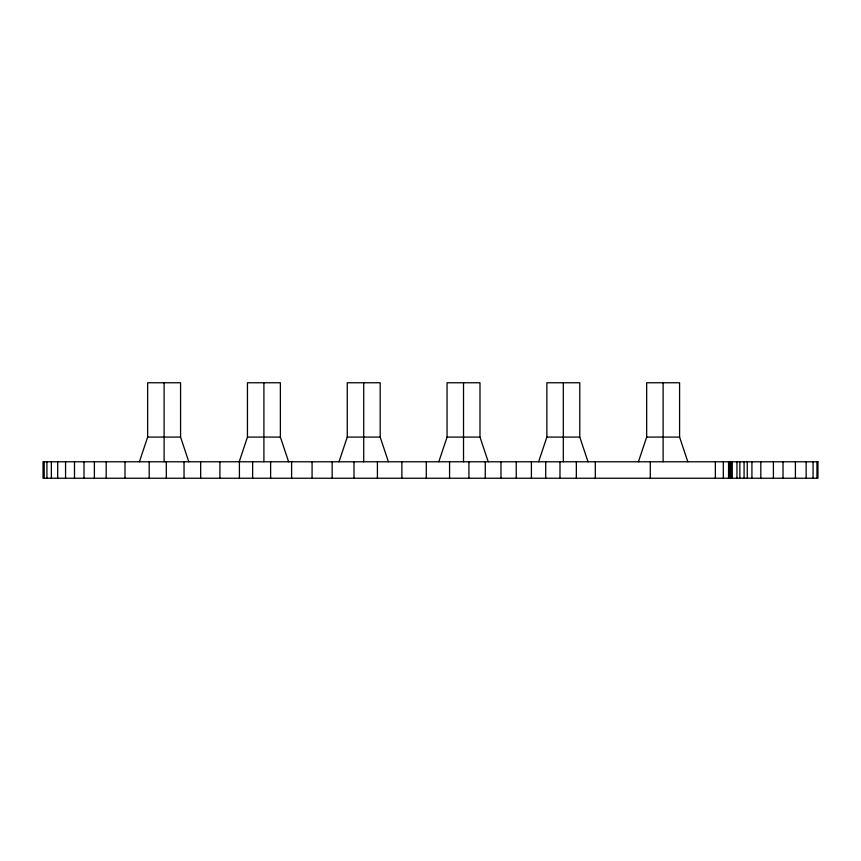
<?xml version="1.0" encoding="UTF-8"?>
<svg xmlns="http://www.w3.org/2000/svg" width="861" height="861" viewBox="0 0 861 861"><rect width="100%" height="100%" fill="white"/><g stroke="black" fill="none" stroke-linecap="round" stroke-linejoin="round"><path stroke-width="1.29" d="M139.417 461.776L147.64 437.087L147.64 382.758L180.573 382.758L180.573 437.087L188.807 461.776M239.218 461.776L247.451 437.087L247.451 382.758L280.374 382.758L280.374 437.087L288.607 461.776M339.019 461.776L347.252 437.087L347.252 382.758L380.175 382.758L380.175 437.087L388.408 461.776M438.819 461.776L447.053 437.087L447.053 382.758L479.986 382.758L479.986 437.087L488.219 461.776M538.631 461.776L546.864 437.087L546.864 382.758L579.787 382.758L579.787 437.087L588.02 461.776M638.432 461.776L646.665 437.087L646.665 382.758L679.587 382.758L679.587 437.087L687.821 461.776M147.64 437.087L180.573 437.087M247.451 437.087L280.374 437.087M347.252 437.087L380.175 437.087M447.053 437.087L479.986 437.087M546.864 437.087L579.787 437.087M646.665 437.087L679.587 437.087M816.949 461.776L816.949 478.242M813.075 461.776L813.075 478.242M806.154 461.776L806.154 478.242M795.413 461.776L795.413 478.242M783.026 461.776L783.026 478.242M773.404 461.776L773.404 478.242M760.823 461.776L760.823 478.242M751.922 461.776L751.922 478.242M747.262 461.776L747.262 478.242M744.087 461.776L744.087 478.242M739.836 461.776L739.836 478.242M736.951 461.776L736.951 478.242M732.259 461.776L732.259 478.242M731.344 461.776L731.344 478.242M730.397 461.776L730.397 478.242M729.019 461.776L729.019 478.242M728.557 461.776L728.557 478.242M723.315 461.776L723.315 478.242M715.351 461.776L715.351 478.242M663.121 382.758L663.121 461.776M650.303 461.776L650.303 478.242M595.306 461.776L595.306 478.242M576.343 461.776L576.343 478.242M563.32 382.758L563.32 461.776M559.984 461.776L559.984 478.242M545.723 461.776L545.723 478.242M531.409 461.776L531.409 478.242M516.245 461.776L516.245 478.242M500.984 461.776L500.984 478.242M485.27 461.776L485.27 478.242M468.922 461.776L468.922 478.242M463.519 382.758L463.519 461.776M449.571 461.776L449.571 478.242M426.303 461.776L426.303 478.242M401.883 461.776L401.883 478.242M377.419 461.776L377.419 478.242M363.719 382.758L363.719 461.776M353.989 461.776L353.989 478.242M332.163 461.776L332.163 478.242M312.08 461.776L312.08 478.242M291.61 461.776L291.61 478.242M270.623 461.776L270.623 478.242M263.907 382.758L263.907 461.776M252.628 461.776L252.628 478.242M239.412 461.776L239.412 478.242M219.91 461.776L219.91 478.242M200.667 461.776L200.667 478.242M184.039 461.776L184.039 478.242M166.313 461.776L166.313 478.242M164.107 382.758L164.107 461.776M149.19 461.776L149.19 478.242M124.996 461.776L124.996 478.242M106.194 461.776L106.194 478.242M94.387 461.776L94.387 478.242M84.012 461.776L84.012 478.242M74.487 461.776L74.487 478.242M65.565 461.776L65.565 478.242M57.687 461.776L57.687 478.242M51.369 461.776L51.369 478.242M46.914 461.776L46.914 478.242M44.212 461.776L44.212 478.242M817.95 461.776L43.05 461.776L43.05 478.242L817.95 478.242L817.95 461.776"/></g></svg>
